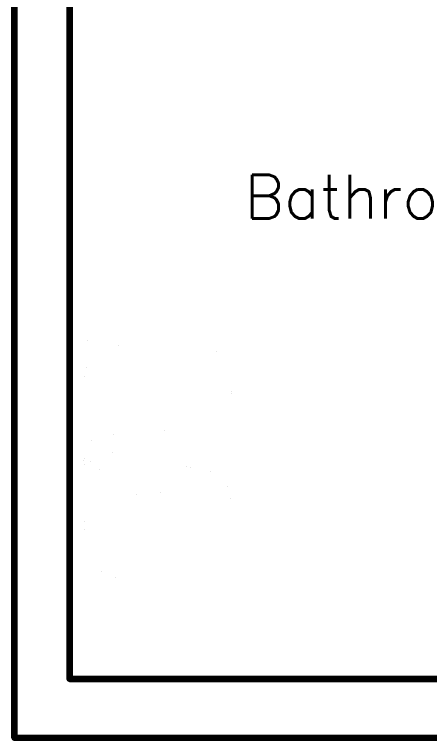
# Model space of a CAD drawing. Header units: metres. Extents: x 4.1 to 16.1, y -8.7 to -1.1.
# Drawn here: x 4.149 to 6.041, y -8.74 to -5.436 of the extents above; entities that cross this region are included whole.
import ezdxf
from ezdxf.enums import TextEntityAlignment as Align

# ---------------------------------------------------------------- set-up
doc = ezdxf.new("R2010")
doc.units = ezdxf.units.M
doc.header["$LTSCALE"] = 10
doc.layers.get('0').update_dxf_attribs({"linetype": 'CONTINUOUS', "lineweight": 100})
for name, color, linetype, lineweight in [('plumbing', 15, 'CONTINUOUS', 100), ('texts', 5, 'CONTINUOUS', 100), ('walls', 8, 'CONTINUOUS', 100)]:
    doc.layers.add(name, color=color, linetype=linetype, lineweight=lineweight)
doc.styles.get("Standard").update_dxf_attribs({"font": 'txt', "width": 0.75, "bigfont": 'bigfont.shx'})

# ---------------------------------------------------------------- blocks, each defined once
blk = doc.blocks.new('F-4-0')
at = {"color": 0, "const_width": 0.01}
for points in [[(-571.5, 396.4), (-569.3, 396.9)], [(-569.3, 396.9), (-567, 397.1)], [(-567, 397.1), (-567, 397.1)], [(-567, 397.1), (-472.1, 397.1)], [(-567, 397.1), (-567, 397.1)], [(-567, 397.1), (-567, 397.1)], [(-567, 397.1), (-567, 397.1)], [(-567, 397.1), (-567, 397.1)], [(-567, 397.1), (-567, 397.1)], [(-567, 397.1), (-567, 397.1)], [(-567, 397.1), (-567, 397.1)], [(-567, 397.1), (-567, 397.1)], [(-567, 397.1), (-567, 397.1)], [(-567, 397.1), (-567, 397.1)], [(-567, 397.1), (-567, 397.1)], [(-567, 397.1), (-567, 397.1)], [(-567, 397.1), (-567, 397.1)], [(-567, 397.1), (-567, 397.1)], [(-472.1, 397.1), (-377.3, 397.1)], [(-377.3, 397.1), (-282.4, 397.1)], [(-282.4, 397.1), (-187.6, 397.1)], [(-187.6, 397.1), (-92.7, 397.1)], [(-92.7, 397.1), (2.1, 397.1)], [(2.1, 397.1), (97, 397.1)], [(97, 397.1), (191.9, 397.1)], [(191.9, 397.1), (286.7, 397.1)], [(286.7, 397.1), (381.6, 397.1)], [(381.6, 397.1), (476.4, 397.1)], [(476.4, 397.1), (571.3, 397.1)], [(571.3, 397.1), (573.6, 396.9)], [(573.6, 396.9), (575.8, 396.4)], [(-584, 377.7), (-583.9, 380.3)], [(-584, 314.3), (-584, 377.7)], [(-583.9, 380.3), (-583.4, 382.8)], [(-583.4, 382.8), (-582.7, 385.2)], [(-582.7, 385.2), (-581.7, 387.5)], [(-581.7, 387.5), (-580.5, 389.5)], [(-580.5, 389.5), (-579, 391.4)], [(-579, 391.4), (-577.4, 393)], [(-577.4, 393), (-575.6, 394.4)], [(-575.6, 394.4), (-573.6, 395.6)], [(-573.6, 395.6), (-571.5, 396.4)], [(-534.1, 360.5), (-528, 363.9)], [(-528, 363.9), (-521.5, 366.4)], [(-521.5, 366.4), (-514.6, 367.9)], [(-514.6, 367.9), (-507.5, 368.5)], [(-507.5, 368.5), (-507.5, 368.5)], [(-507.5, 368.5), (-422.1, 368.5)], [(-507.5, 368.5), (-507.5, 368.5)], [(-507.5, 368.5), (-507.5, 368.5)], [(-507.5, 368.5), (-507.5, 368.5)], [(-507.5, 368.5), (-507.5, 368.5)], [(-507.5, 368.5), (-507.5, 368.5)], [(-507.5, 368.5), (-507.5, 368.5)], [(-507.5, 368.5), (-507.5, 368.5)], [(-507.5, 368.5), (-507.5, 368.5)], [(-507.5, 368.5), (-507.5, 368.5)], [(-507.5, 368.5), (-507.5, 368.5)], [(-507.5, 368.5), (-507.5, 368.5)], [(-507.5, 368.5), (-507.5, 368.5)], [(-507.5, 368.5), (-507.5, 368.5)], [(-507.5, 368.5), (-507.5, 368.5)], [(-422.1, 368.5), (-336.7, 368.5)], [(-336.7, 368.5), (-251.3, 368.5)], [(-251.3, 368.5), (-165.9, 368.5)], [(-165.9, 368.5), (-80.5, 368.5)], [(-80.5, 368.5), (4.9, 368.5)], [(4.9, 368.5), (90.3, 368.5)], [(90.3, 368.5), (175.7, 368.5)], [(175.7, 368.5), (261.1, 368.5)], [(261.1, 368.5), (346.5, 368.5)], [(346.5, 368.5), (431.9, 368.5)], [(431.9, 368.5), (517.3, 368.5)], [(517.3, 368.5), (524.4, 367.9)], [(524.4, 367.9), (531.3, 366.4)], [(531.3, 366.4), (537.8, 363.9)], [(537.8, 363.9), (543.9, 360.5)], [(575.8, 396.4), (577.9, 395.6)], [(577.9, 395.6), (579.9, 394.4)], [(579.9, 394.4), (581.7, 393)], [(581.7, 393), (583.3, 391.4)], [(583.3, 391.4), (584.8, 389.5)], [(584.8, 389.5), (586, 387.5)], [(586, 387.5), (587, 385.2)], [(587, 385.2), (587.7, 382.8)], [(587.7, 382.8), (588.2, 380.3)], [(588.2, 380.3), (588.3, 377.7)], [(588.3, 377.7), (588.3, 314.3)], [(-558.3, 325.8), (-556.1, 333)], [(-556.1, 333), (-553, 339.7)], [(-553, 339.7), (-549.2, 345.9)], [(-549.2, 345.9), (-544.8, 351.4)], [(-544.8, 351.4), (-539.7, 356.4)], [(-539.7, 356.4), (-534.1, 360.5)], [(230.9, 331), (211, 329.5)], [(251.5, 332.2), (230.9, 331)], [(272.4, 333.2), (251.5, 332.2)], [(293.5, 333.9), (272.4, 333.2)], [(314.4, 334.1), (293.5, 333.9)], [(334.8, 333.8), (314.4, 334.1)], [(354.4, 333), (334.8, 333.8)], [(372.9, 331.5), (354.4, 333)], [(390, 329.3), (372.9, 331.5)], [(543.9, 360.5), (549.5, 356.4)], [(549.5, 356.4), (554.6, 351.4)], [(554.6, 351.4), (559, 345.9)], [(559, 345.9), (562.8, 339.7)], [(562.8, 339.7), (565.9, 333)], [(565.9, 333), (568.1, 325.8)], [(-584, 251), (-584, 314.3)], [(-560.2, 310.4), (-559.7, 318.3)], [(-560.2, 258.9), (-560.2, 310.4)], [(-559.7, 318.3), (-558.3, 325.8)], [(-468.1, 296.9), (-456.9, 303.8)], [(-456.9, 303.8), (-445.3, 309.7)], [(-445.3, 309.7), (-433.4, 314.7)], [(-433.4, 314.7), (-421.4, 318.9)], [(-421.4, 318.9), (-409.4, 322.1)], [(-409.4, 322.1), (-393.9, 325.1)], [(-409.4, 322.1), (-409.4, 322.1)], [(-409.4, 322.1), (-409.4, 322.1)], [(-409.4, 322.1), (-409.4, 322.1)], [(-409.4, 322.1), (-409.4, 322.1)], [(-409.4, 322.1), (-409.4, 322.1)], [(-409.4, 322.1), (-409.4, 322.1)], [(-409.4, 322.1), (-409.4, 322.1)], [(-409.4, 322.1), (-409.4, 322.1)], [(-409.4, 322.1), (-409.4, 322.1)], [(-409.4, 322.1), (-409.4, 322.1)], [(-409.4, 322.1), (-409.4, 322.1)], [(-409.4, 322.1), (-409.4, 322.1)], [(-409.4, 322.1), (-409.4, 322.1)], [(-409.4, 322.1), (-409.4, 322.1)], [(-409.4, 322.1), (-409.4, 322.1)], [(-393.9, 325.1), (-376.8, 327.3)], [(-376.8, 327.3), (-358.2, 328.7)], [(-358.2, 328.7), (-338.6, 329.6)], [(-338.6, 329.6), (-318.3, 329.8)], [(-318.3, 329.8), (-297.4, 329.6)], [(-297.4, 329.6), (-276.3, 328.9)], [(-276.3, 328.9), (-255.3, 328)], [(-255.3, 328), (-234.8, 326.7)], [(-234.8, 326.7), (-214.9, 325.3)], [(-214.9, 325.3), (-195.9, 323.7)], [(-195.9, 323.7), (-178.3, 322.1)], [(-178.3, 322.1), (-161.9, 320.1)], [(-161.9, 320.1), (-146.4, 317.1)], [(-146.4, 317.1), (-131.9, 313.2)], [(-131.9, 313.2), (-118.4, 308.1)], [(-118.4, 308.1), (-105.7, 301.8)], [(-105.7, 301.8), (-93.9, 294.1)], [(90, 298.4), (79.1, 289.2)], [(101.8, 306.1), (90, 298.4)], [(114.5, 312.4), (101.8, 306.1)], [(128.1, 317.5), (114.5, 312.4)], [(142.6, 321.4), (128.1, 317.5)], [(158, 324.4), (142.6, 321.4)], [(174.4, 326.4), (158, 324.4)], [(192.1, 328), (174.4, 326.4)], [(211, 329.5), (192.1, 328)], [(405.5, 326.4), (390, 329.3)], [(405.5, 326.4), (405.5, 326.4)], [(417.5, 323.1), (405.5, 326.4)], [(405.5, 326.4), (405.5, 326.4)], [(405.5, 326.4), (405.5, 326.4)], [(405.5, 326.4), (405.5, 326.4)], [(405.5, 326.4), (405.5, 326.4)], [(405.5, 326.4), (405.5, 326.4)], [(405.5, 326.4), (405.5, 326.4)], [(405.5, 326.4), (405.5, 326.4)], [(405.5, 326.4), (405.5, 326.4)], [(405.5, 326.4), (405.5, 326.4)], [(405.5, 326.4), (405.5, 326.4)], [(405.5, 326.4), (405.5, 326.4)], [(405.5, 326.4), (405.5, 326.4)], [(405.5, 326.4), (405.5, 326.4)], [(405.5, 326.4), (405.5, 326.4)], [(429.5, 319), (417.5, 323.1)], [(441.4, 314), (429.5, 319)], [(453, 308.1), (441.4, 314)], [(464.2, 301.2), (453, 308.1)], [(474.9, 293.4), (464.2, 301.2)], [(568.1, 325.8), (569.5, 318.3)], [(569.5, 318.3), (570, 310.4)], [(570, 310.4), (570, 258.9)], [(588.3, 314.3), (588.3, 251)], [(-506.5, 259.8), (-498.1, 270.6)], [(-498.1, 270.6), (-488.9, 280.3)], [(-488.9, 280.3), (-478.8, 289.1)], [(-478.8, 289.1), (-468.1, 296.9)], [(-93.9, 294.1), (-83, 285)], [(-83, 285), (-72.9, 274.2)], [(-72.9, 274.2), (-63.6, 261.8)], [(59.7, 266.1), (51.1, 251.9)], [(69, 278.5), (59.7, 266.1)], [(79.1, 289.2), (69, 278.5)], [(485, 284.6), (474.9, 293.4)], [(494.3, 274.9), (485, 284.6)], [(502.6, 264.1), (494.3, 274.9)], [(-584, 187.6), (-584, 251)], [(-560.2, 207.4), (-560.2, 258.9)], [(-525, 221.4), (-520.1, 235.2)], [(-520.1, 235.2), (-513.9, 248)], [(-513.9, 248), (-506.5, 259.8)], [(-63.6, 261.8), (-55, 247.6)], [(-55, 247.6), (-47.2, 231.5)], [(-47.2, 231.5), (-40.2, 213.4)], [(43.4, 235.8), (36.3, 217.6)], [(51.1, 251.9), (43.4, 235.8)], [(510, 252.3), (502.6, 264.1)], [(516.2, 239.5), (510, 252.3)], [(521.1, 225.6), (516.2, 239.5)], [(570, 258.9), (570, 207.4)], [(588.3, 251), (588.3, 187.6)], [(-560.2, 155.9), (-560.2, 207.4)], [(-532.5, 173.6), (-529, 201.9)], [(-529, 201.9), (-525, 221.4)], [(-40.2, 213.4), (-34.2, 190.3)], [(36.3, 217.6), (30.3, 194.6)], [(525.1, 206.2), (521.1, 225.6)], [(528.6, 177.9), (525.1, 206.2)], [(570, 207.4), (570, 155.9)], [(-584, 124.3), (-584, 187.6)], [(-535.5, 138.1), (-532.5, 173.6)], [(-34.2, 190.3), (-29.2, 159.8)], [(30.3, 194.6), (25.3, 164.1)], [(531.6, 142.4), (528.6, 177.9)], [(588.3, 187.6), (588.3, 124.3)], [(-560.2, 104.5), (-560.2, 155.9)], [(-537.9, 97.2), (-535.5, 138.1)], [(-29.2, 159.8), (-25.4, 123.3)], [(25.3, 164.1), (21.5, 127.6)], [(534, 101.5), (531.6, 142.4)], [(570, 155.9), (570, 104.5)], [(-584, 60.9), (-584, 124.3)], [(-560.2, 53), (-560.2, 104.5)], [(-25.4, 123.3), (-22.7, 82.5)], [(21.5, 127.6), (18.8, 86.8)], [(535.7, 56.9), (534, 101.5)], [(570, 104.5), (570, 53)], [(588.3, 124.3), (588.3, 60.9)], [(-539.5, 52.6), (-537.9, 97.2)], [(-22.7, 82.5), (-21.2, 38.8)], [(18.8, 86.8), (17.3, 43.1)], [(-584, -2.4), (-584, 60.9)], [(-560.2, 1.5), (-560.2, 53)], [(-540.5, 6.1), (-539.5, 52.6)], [(-236, 27.5), (-228.3, 33.7)], [(-228.3, 33.7), (-219.9, 38.7)], [(-219.9, 38.7), (-211, 42.4)], [(-211, 42.4), (-201.5, 44.7)], [(-201.5, 44.7), (-191.7, 45.5)], [(-191.7, 45.5), (-181.8, 44.7)], [(-181.8, 44.7), (-172.4, 42.4)], [(-172.4, 42.4), (-163.4, 38.7)], [(-163.4, 38.7), (-155.1, 33.7)], [(-155.1, 33.7), (-147.3, 27.5)], [(-21.2, 38.8), (-20.8, -6.2)], [(17.3, 43.1), (16.9, -1.9)], [(153.4, 27.5), (161.1, 33.7)], [(161.1, 33.7), (169.5, 38.7)], [(169.5, 38.7), (178.4, 42.4)], [(178.4, 42.4), (187.9, 44.7)], [(187.9, 44.7), (197.7, 45.5)], [(197.7, 45.5), (207.6, 44.7)], [(207.6, 44.7), (217, 42.4)], [(217, 42.4), (226, 38.7)], [(226, 38.7), (234.3, 33.7)], [(234.3, 33.7), (242.1, 27.5)], [(536.6, 10.4), (535.7, 56.9)], [(570, 53), (570, 1.5)], [(588.3, 60.9), (588.3, -2.4)], [(-560.2, -50), (-560.2, 1.5)], [(-540.6, -40.5), (-540.5, 6.1)], [(-258.6, -7.3), (-254.4, 2.7)], [(-254.4, 2.7), (-249.1, 11.9)], [(-249.1, 11.9), (-243, 20.2)], [(-243, 20.2), (-236, 27.5)], [(-147.3, 27.5), (-140.4, 20.2)], [(-140.4, 20.2), (-134.2, 11.9)], [(-134.2, 11.9), (-129, 2.7)], [(-129, 2.7), (-124.8, -7.3)], [(130.8, -7.3), (135.1, 2.7)], [(135.1, 2.7), (140.3, 11.9)], [(140.3, 11.9), (146.4, 20.2)], [(146.4, 20.2), (153.4, 27.5)], [(242.1, 27.5), (249, 20.2)], [(249, 20.2), (255.2, 11.9)], [(255.2, 11.9), (260.4, 2.7)], [(260.4, 2.7), (264.6, -7.3)], [(536.7, -36.3), (536.6, 10.4)], [(570, 1.5), (570, -50)], [(-584, -65.8), (-584, -2.4)], [(-264.3, -40.9), (-263.6, -29.1)], [(-263.6, -29.1), (-261.7, -17.9)], [(-261.7, -17.9), (-258.6, -7.3)], [(-124.8, -7.3), (-121.7, -17.9)], [(-121.7, -17.9), (-119.8, -29.1)], [(-119.8, -29.1), (-119.1, -40.9)], [(-20.8, -6.2), (-21.7, -51)], [(16.9, -1.9), (17.8, -46.7)], [(125.1, -40.9), (125.8, -29.1)], [(125.8, -29.1), (127.7, -17.9)], [(127.7, -17.9), (130.8, -7.3)], [(264.6, -7.3), (267.7, -17.9)], [(267.7, -17.9), (269.6, -29.1)], [(269.6, -29.1), (270.3, -40.9)], [(588.3, -2.4), (588.3, -65.8)], [(-584, -129.1), (-584, -65.8)], [(-560.2, -101.4), (-560.2, -50)], [(-539.8, -85.6), (-540.6, -40.5)], [(-263.6, -52.6), (-264.3, -40.9)], [(-261.7, -63.8), (-263.6, -52.6)], [(-258.6, -74.5), (-261.7, -63.8)], [(-121.7, -63.8), (-124.8, -74.5)], [(-119.8, -52.6), (-121.7, -63.8)], [(-119.1, -40.9), (-119.8, -52.6)], [(-21.7, -51), (-23.7, -94)], [(17.8, -46.7), (19.8, -89.7)], [(125.8, -52.6), (125.1, -40.9)], [(127.7, -63.8), (125.8, -52.6)], [(130.8, -74.5), (127.7, -63.8)], [(267.7, -63.8), (264.6, -74.5)], [(269.6, -52.6), (267.7, -63.8)], [(270.3, -40.9), (269.6, -52.6)], [(535.9, -81.3), (536.7, -36.3)], [(570, -50), (570, -101.4)], [(588.3, -65.8), (588.3, -129.1)], [(-538, -127.4), (-539.8, -85.6)], [(-254.4, -84.4), (-258.6, -74.5)], [(-249.1, -93.6), (-254.4, -84.4)], [(-243, -101.9), (-249.1, -93.6)], [(-134.2, -93.6), (-140.4, -101.9)], [(-129, -84.4), (-134.2, -93.6)], [(-124.8, -74.5), (-129, -84.4)], [(-23.7, -94), (-27, -133.8)], [(19.8, -89.7), (23.1, -129.5)], [(135.1, -84.4), (130.8, -74.5)], [(140.3, -93.6), (135.1, -84.4)], [(146.4, -101.9), (140.3, -93.6)], [(255.2, -93.6), (249, -101.9)], [(260.4, -84.4), (255.2, -93.6)], [(264.6, -74.5), (260.4, -84.4)], [(534.2, -123.1), (535.9, -81.3)], [(-584, -192.5), (-584, -129.1)], [(-560.2, -152.9), (-560.2, -101.4)], [(-535.3, -164), (-538, -127.4)], [(-236, -109.2), (-243, -101.9)], [(-228.3, -115.4), (-236, -109.2)], [(-219.9, -120.4), (-228.3, -115.4)], [(-211, -124.1), (-219.9, -120.4)], [(-201.5, -126.4), (-211, -124.1)], [(-191.7, -127.2), (-201.5, -126.4)], [(-181.8, -126.4), (-191.7, -127.2)], [(-191.7, -127.2), (-191.7, -127.2)], [(-191.7, -127.2), (-191.7, -127.2)], [(-191.7, -127.2), (-191.7, -127.2)], [(-191.7, -127.2), (-191.7, -127.2)], [(-191.7, -127.2), (-191.7, -127.2)], [(-191.7, -127.2), (-191.7, -127.2)], [(-191.7, -127.2), (-191.7, -127.2)], [(-191.7, -127.2), (-191.7, -127.2)], [(-191.7, -127.2), (-191.7, -127.2)], [(-191.7, -127.2), (-191.7, -127.2)], [(-191.7, -127.2), (-191.7, -127.2)], [(-191.7, -127.2), (-191.7, -127.2)], [(-191.7, -127.2), (-191.7, -127.2)], [(-191.7, -127.2), (-191.7, -127.2)], [(-191.7, -127.2), (-191.7, -127.2)], [(-172.4, -124.1), (-181.8, -126.4)], [(-163.4, -120.4), (-172.4, -124.1)], [(-155.1, -115.4), (-163.4, -120.4)], [(-147.3, -109.2), (-155.1, -115.4)], [(-140.4, -101.9), (-147.3, -109.2)], [(23.1, -129.5), (27.6, -164.5)], [(153.4, -109.2), (146.4, -101.9)], [(161.1, -115.4), (153.4, -109.2)], [(169.5, -120.4), (161.1, -115.4)], [(178.4, -124.1), (169.5, -120.4)], [(187.9, -126.4), (178.4, -124.1)], [(197.7, -127.2), (187.9, -126.4)], [(207.6, -126.4), (197.7, -127.2)], [(197.7, -127.2), (197.7, -127.2)], [(197.7, -127.2), (197.7, -127.2)], [(197.7, -127.2), (197.7, -127.2)], [(197.7, -127.2), (197.7, -127.2)], [(197.7, -127.2), (197.7, -127.2)], [(197.7, -127.2), (197.7, -127.2)], [(197.7, -127.2), (197.7, -127.2)], [(197.7, -127.2), (197.7, -127.2)], [(197.7, -127.2), (197.7, -127.2)], [(197.7, -127.2), (197.7, -127.2)], [(197.7, -127.2), (197.7, -127.2)], [(197.7, -127.2), (197.7, -127.2)], [(197.7, -127.2), (197.7, -127.2)], [(197.7, -127.2), (197.7, -127.2)], [(197.7, -127.2), (197.7, -127.2)], [(217, -124.1), (207.6, -126.4)], [(226, -120.4), (217, -124.1)], [(234.3, -115.4), (226, -120.4)], [(242.1, -109.2), (234.3, -115.4)], [(249, -101.9), (242.1, -109.2)], [(531.4, -159.8), (534.2, -123.1)], [(570, -101.4), (570, -152.9)], [(588.3, -129.1), (588.3, -192.5)], [(-560.2, -204.4), (-560.2, -152.9)], [(-531.4, -193.9), (-535.3, -164)], [(-27, -133.8), (-31.5, -168.8)], [(27.6, -164.5), (33.4, -193.2)], [(527.5, -189.6), (531.4, -159.8)], [(570, -152.9), (570, -204.4)], [(-584, -255.8), (-584, -192.5)], [(-526.4, -215.1), (-531.4, -193.9)], [(-131.2, -185.1), (-132, -189.9)], [(-132, -189.9), (-131.6, -195.1)], [(-131.6, -195.1), (-129.9, -200.6)], [(-129.4, -181), (-131.2, -185.1)], [(-126.6, -177.7), (-129.4, -181)], [(-123, -175.4), (-126.6, -177.7)], [(-118.7, -174.3), (-123, -175.4)], [(-113.7, -174.8), (-118.7, -174.3)], [(-108.4, -176.9), (-113.7, -174.8)], [(-102.7, -180.9), (-108.4, -176.9)], [(-97.7, -185.3), (-102.7, -180.9)], [(-90.8, -191.5), (-97.7, -185.3)], [(-82.3, -199.1), (-90.8, -191.5)], [(-37.3, -197.5), (-44.4, -218.3)], [(-31.5, -168.8), (-37.3, -197.5)], [(33.4, -193.2), (40.5, -214.1)], [(522.5, -210.9), (527.5, -189.6)], [(588.3, -192.5), (588.3, -255.8)], [(-560.2, -255.9), (-560.2, -204.4)], [(-520.7, -230.8), (-526.4, -215.1)], [(-514.8, -245.1), (-520.7, -230.8)], [(-129.9, -200.6), (-126.7, -206)], [(-126.7, -206), (-122, -211.2)], [(-122, -211.2), (-115.4, -217.1)], [(-115.4, -217.1), (-107.1, -224.6)], [(-107.1, -224.6), (-97.4, -233.3)], [(-72.7, -207.9), (-82.3, -199.1)], [(-62.3, -217.5), (-72.7, -207.9)], [(-51.5, -227.4), (-62.3, -217.5)], [(-44.4, -218.3), (-52, -234.2)], [(-40.6, -237.5), (-51.5, -227.4)], [(40.5, -214.1), (48.2, -229.9)], [(48.2, -229.9), (55.6, -244.6)], [(510.9, -240.8), (516.8, -226.5)], [(516.8, -226.5), (522.5, -210.9)], [(570, -204.4), (570, -255.9)], [(-584, -319.2), (-584, -255.8)], [(-560.2, -307.3), (-560.2, -255.9)], [(-508.7, -258.1), (-514.8, -245.1)], [(-502.3, -269.9), (-508.7, -258.1)], [(-97.4, -233.3), (-86.7, -242.8)], [(-86.7, -242.8), (-75.5, -252.8)], [(-75.5, -252.8), (-64.1, -262.9)], [(-66.8, -262.4), (-74.1, -274.8)], [(-59.5, -248.8), (-66.8, -262.4)], [(-64.1, -262.9), (-52.9, -272.8)], [(-52, -234.2), (-59.5, -248.8)], [(-30, -247.3), (-40.6, -237.5)], [(-34.7, -260.3), (-38.3, -265)], [(-30.5, -256.2), (-34.7, -260.3)], [(-26, -252.7), (-30.5, -256.2)], [(-20.1, -256.5), (-30, -247.3)], [(-21, -249.9), (-26, -252.7)], [(-15.7, -247.8), (-21, -249.9)], [(-11.2, -264.7), (-20.1, -256.5)], [(-10.1, -246.5), (-15.7, -247.8)], [(-4.3, -246), (-10.1, -246.5)], [(-4.3, -246), (-4.3, -246)], [(1.5, -246.5), (-4.3, -246)], [(-4.3, -246), (-4.3, -246)], [(-4.3, -246), (-4.3, -246)], [(-4.3, -246), (-4.3, -246)], [(-4.3, -246), (-4.3, -246)], [(-4.3, -246), (-4.3, -246)], [(-4.3, -246), (-4.3, -246)], [(-4.3, -246), (-4.3, -246)], [(-4.3, -246), (-4.3, -246)], [(-4.3, -246), (-4.3, -246)], [(-4.3, -246), (-4.3, -246)], [(-4.3, -246), (-4.3, -246)], [(-4.3, -246), (-4.3, -246)], [(-4.3, -246), (-4.3, -246)], [(-4.3, -246), (-4.3, -246)], [(7.1, -247.8), (1.5, -246.5)], [(12.4, -249.9), (7.1, -247.8)], [(17.4, -252.7), (12.4, -249.9)], [(21.9, -256.2), (17.4, -252.7)], [(26.1, -260.3), (21.9, -256.2)], [(29.7, -265), (26.1, -260.3)], [(55.6, -244.6), (62.9, -258.1)], [(62.9, -258.1), (70.2, -270.5)], [(498.4, -265.6), (504.8, -253.8)], [(504.8, -253.8), (510.9, -240.8)], [(570, -255.9), (570, -307.3)], [(588.3, -255.8), (588.3, -319.2)], [(-495.5, -280.5), (-502.3, -269.9)], [(-488.3, -290.1), (-495.5, -280.5)], [(-480.7, -298.7), (-488.3, -290.1)], [(-89.2, -296.3), (-97.1, -305.3)], [(-81.5, -286.1), (-89.2, -296.3)], [(-74.1, -274.8), (-81.5, -286.1)], [(-52.9, -272.8), (-42.4, -282.1)], [(-46.8, -288.2), (-47.2, -294.8)], [(-47.2, -294.8), (-46.8, -301.4)], [(-45.7, -281.8), (-46.8, -288.2)], [(-43.9, -275.8), (-45.7, -281.8)], [(-41.4, -270.2), (-43.9, -275.8)], [(-42.4, -282.1), (-33, -290.5)], [(-38.3, -265), (-41.4, -270.2)], [(-33, -290.5), (-25, -297.7)], [(-3.8, -271.7), (-11.2, -264.7)], [(1.9, -277), (-3.8, -271.7)], [(5.9, -281.6), (1.9, -277)], [(8.4, -286.5), (5.9, -281.6)], [(9.7, -291.4), (8.4, -286.5)], [(8.8, -300.7), (9.7, -296.2)], [(9.7, -296.2), (9.7, -291.4)], [(32.8, -270.2), (29.7, -265)], [(35.3, -275.8), (32.8, -270.2)], [(37.1, -281.8), (35.3, -275.8)], [(38.3, -288.2), (37.1, -281.8)], [(38.6, -294.8), (38.3, -288.2)], [(38.3, -301.4), (38.6, -294.8)], [(70.2, -270.5), (77.7, -281.8)], [(77.7, -281.8), (85.3, -292)], [(85.3, -292), (93.2, -301)], [(468.6, -302.2), (476.8, -294.4)], [(476.8, -294.4), (484.4, -285.8)], [(484.4, -285.8), (491.6, -276.2)], [(491.6, -276.2), (498.4, -265.6)], [(-584, -382.5), (-584, -319.2)], [(-559.7, -315.2), (-560.2, -307.3)], [(-558.3, -322.8), (-559.7, -315.2)], [(-556.1, -330), (-558.3, -322.8)], [(-553, -336.7), (-556.1, -330)], [(-472.5, -306.4), (-480.7, -298.7)], [(-463.8, -313.4), (-472.5, -306.4)], [(-454.4, -319.6), (-463.8, -313.4)], [(-444.2, -325.2), (-454.4, -319.6)], [(-433.4, -330.3), (-444.2, -325.2)], [(-419.1, -334.6), (-433.4, -330.3)], [(-133.6, -330.1), (-144.5, -333.5)], [(-123.6, -325.6), (-133.6, -330.1)], [(-114.2, -320), (-123.6, -325.6)], [(-105.4, -313.2), (-114.2, -320)], [(-97.1, -305.3), (-105.4, -313.2)], [(-46.8, -301.4), (-45.7, -307.7)], [(-45.7, -307.7), (-43.9, -313.7)], [(-43.9, -313.7), (-41.4, -319.4)], [(-41.4, -319.4), (-38.3, -324.5)], [(-38.3, -324.5), (-34.7, -329.2)], [(-34.7, -329.2), (-30.5, -333.3)], [(-25, -297.7), (-18.9, -303.2)], [(-18.9, -303.2), (-15.1, -306.7)], [(-15.1, -306.7), (-15.1, -306.7)], [(-15.1, -306.7), (-10.7, -309.9)], [(-15.1, -306.7), (-15.1, -306.7)], [(-15.1, -306.7), (-15.1, -306.7)], [(-15.1, -306.7), (-15.1, -306.7)], [(-15.1, -306.7), (-15.1, -306.7)], [(-15.1, -306.7), (-15.1, -306.7)], [(-15.1, -306.7), (-15.1, -306.7)], [(-15.1, -306.7), (-15.1, -306.7)], [(-15.1, -306.7), (-15.1, -306.7)], [(-15.1, -306.7), (-15.1, -306.7)], [(-15.1, -306.7), (-15.1, -306.7)], [(-15.1, -306.7), (-15.1, -306.7)], [(-15.1, -306.7), (-15.1, -306.7)], [(-15.1, -306.7), (-15.1, -306.7)], [(-15.1, -306.7), (-15.1, -306.7)], [(-10.7, -309.9), (-6.5, -311.4)], [(-6.5, -311.4), (-2.4, -311.5)], [(-2.4, -311.5), (1.2, -310.2)], [(1.2, -310.2), (4.4, -307.9)], [(4.4, -307.9), (7, -304.6)], [(7, -304.6), (8.8, -300.7)], [(21.9, -333.3), (26.1, -329.2)], [(26.1, -329.2), (29.7, -324.5)], [(29.7, -324.5), (32.8, -319.4)], [(32.8, -319.4), (35.3, -313.7)], [(35.3, -313.7), (37.1, -307.7)], [(37.1, -307.7), (38.3, -301.4)], [(93.2, -301), (101.5, -308.9)], [(101.5, -308.9), (110.3, -315.7)], [(110.3, -315.7), (119.7, -321.3)], [(119.7, -321.3), (129.7, -325.8)], [(129.7, -325.8), (140.6, -329.2)], [(140.6, -329.2), (154.9, -331.8)], [(395.6, -333.7), (415.2, -330.3)], [(415.2, -330.3), (429.5, -326)], [(429.5, -326), (440.4, -320.9)], [(440.4, -320.9), (450.5, -315.3)], [(450.5, -315.3), (459.9, -309.1)], [(459.9, -309.1), (468.6, -302.2)], [(565.9, -330), (562.8, -336.7)], [(568.1, -322.8), (565.9, -330)], [(569.5, -315.2), (568.1, -322.8)], [(570, -307.3), (569.5, -315.2)], [(588.3, -319.2), (588.3, -382.5)], [(-549.2, -342.8), (-553, -336.7)], [(-544.8, -348.4), (-549.2, -342.8)], [(-539.7, -353.3), (-544.8, -348.4)], [(-534.1, -357.5), (-539.7, -353.3)], [(-528, -360.9), (-534.1, -357.5)], [(-521.5, -363.4), (-528, -360.9)], [(-514.6, -364.9), (-521.5, -363.4)], [(-399.4, -337.9), (-419.1, -334.6)], [(-375.5, -340.4), (-399.4, -337.9)], [(-348.4, -342.1), (-375.5, -340.4)], [(-319.2, -343), (-348.4, -342.1)], [(-288.9, -343.2), (-319.2, -343)], [(-258.6, -342.8), (-288.9, -343.2)], [(-229.4, -341.9), (-258.6, -342.8)], [(-202.3, -340.4), (-229.4, -341.9)], [(-178.4, -338.4), (-202.3, -340.4)], [(-158.8, -336.1), (-178.4, -338.4)], [(-144.5, -333.5), (-158.8, -336.1)], [(-30.5, -333.3), (-26, -336.8)], [(-26, -336.8), (-21, -339.7)], [(-21, -339.7), (-15.7, -341.7)], [(-15.7, -341.7), (-10.1, -343)], [(-10.1, -343), (-4.3, -343.5)], [(-4.3, -343.5), (1.5, -343)], [(1.5, -343), (7.1, -341.7)], [(7.1, -341.7), (12.4, -339.7)], [(12.4, -339.7), (17.4, -336.8)], [(17.4, -336.8), (21.9, -333.3)], [(154.9, -331.8), (174.5, -334.2)], [(174.5, -334.2), (198.4, -336.1)], [(198.4, -336.1), (225.5, -337.6)], [(225.5, -337.6), (254.7, -338.6)], [(254.7, -338.6), (285, -339)], [(285, -339), (315.3, -338.7)], [(315.3, -338.7), (344.6, -337.8)], [(344.6, -337.8), (371.7, -336.1)], [(371.7, -336.1), (395.6, -333.7)], [(531.3, -363.4), (524.4, -364.9)], [(537.8, -360.9), (531.3, -363.4)], [(543.9, -357.5), (537.8, -360.9)], [(549.5, -353.3), (543.9, -357.5)], [(554.6, -348.4), (549.5, -353.3)], [(559, -342.8), (554.6, -348.4)], [(562.8, -336.7), (559, -342.8)], [(-583.9, -385.2), (-584, -382.5)], [(-583.4, -387.7), (-583.9, -385.2)], [(-582.7, -390.1), (-583.4, -387.7)], [(-581.7, -392.3), (-582.7, -390.1)], [(-580.5, -394.4), (-581.7, -392.3)], [(-579, -396.3), (-580.5, -394.4)], [(-577.4, -397.9), (-579, -396.3)], [(-507.5, -365.4), (-514.6, -364.9)], [(-422.1, -365.4), (-507.5, -365.4)], [(-336.7, -365.4), (-422.1, -365.4)], [(-251.3, -365.4), (-336.7, -365.4)], [(-165.9, -365.4), (-251.3, -365.4)], [(-80.5, -365.4), (-165.9, -365.4)], [(4.9, -365.4), (-80.5, -365.4)], [(90.3, -365.4), (4.9, -365.4)], [(175.7, -365.4), (90.3, -365.4)], [(261.1, -365.4), (175.7, -365.4)], [(346.5, -365.4), (261.1, -365.4)], [(431.9, -365.4), (346.5, -365.4)], [(517.3, -365.4), (431.9, -365.4)], [(524.4, -364.9), (517.3, -365.4)], [(583.3, -396.3), (581.7, -397.9)], [(584.8, -394.4), (583.3, -396.3)], [(586, -392.3), (584.8, -394.4)], [(587, -390.1), (586, -392.3)], [(587.7, -387.7), (587, -390.1)], [(588.2, -385.2), (587.7, -387.7)], [(588.3, -382.5), (588.2, -385.2)], [(-575.6, -399.3), (-577.4, -397.9)], [(-573.6, -400.4), (-575.6, -399.3)], [(-571.5, -401.3), (-573.6, -400.4)], [(-569.3, -401.8), (-571.5, -401.3)], [(-567, -402), (-569.3, -401.8)], [(-472.1, -402), (-567, -402)], [(-377.3, -402), (-472.1, -402)], [(-282.4, -402), (-377.3, -402)], [(-187.6, -402), (-282.4, -402)], [(-92.7, -402), (-187.6, -402)], [(2.1, -402), (-92.7, -402)], [(97, -402), (2.1, -402)], [(191.9, -402), (97, -402)], [(286.7, -402), (191.9, -402)], [(381.6, -402), (286.7, -402)], [(476.4, -402), (381.6, -402)], [(571.3, -402), (476.4, -402)], [(573.6, -401.8), (571.3, -402)], [(575.8, -401.3), (573.6, -401.8)], [(577.9, -400.4), (575.8, -401.3)], [(579.9, -399.3), (577.9, -400.4)], [(581.7, -397.9), (579.9, -399.3)]]:
    blk.add_lwpolyline(points, dxfattribs=at)

msp = doc.modelspace()

# ---------------------------------------------------------------- linework, layer by layer
at = {"layer": 'walls'}
for points in [[(16.12, -8.74), (4.149, -8.737), (4.149, -4.217)], [(4.399, -4.467), (4.399, -8.467), (6.899, -8.467), (6.899, -6.454), (7.018, -6.454), (7.018, -6.529), (8.852, -6.529), (8.852, -6.648), (7.019, -6.648), (7.018, -8.477), (10.191, -8.48), (10.189, -6.648), (9.752, -6.648), (9.752, -6.528), (11.432, -6.528), (11.432, -6.007), (11.552, -6.007)]]:
    msp.add_lwpolyline(points, dxfattribs=at)

# ---------------------------------------------------------------- block references
at = {"layer": 'plumbing', "xscale": 0.001, "yscale": 0.001, "rotation": -90.00021046}
msp.add_blockref('F-4-0', (4.8084, -7.4787), dxfattribs=at)

# ---------------------------------------------------------------- texts
at = {"layer": 'texts'}
msp.add_text('Bathroom', height=0.2, dxfattribs=at).set_placement((5.8491, -6.2675), align=Align.MIDDLE_CENTER)

doc.saveas('drawing.dxf')
